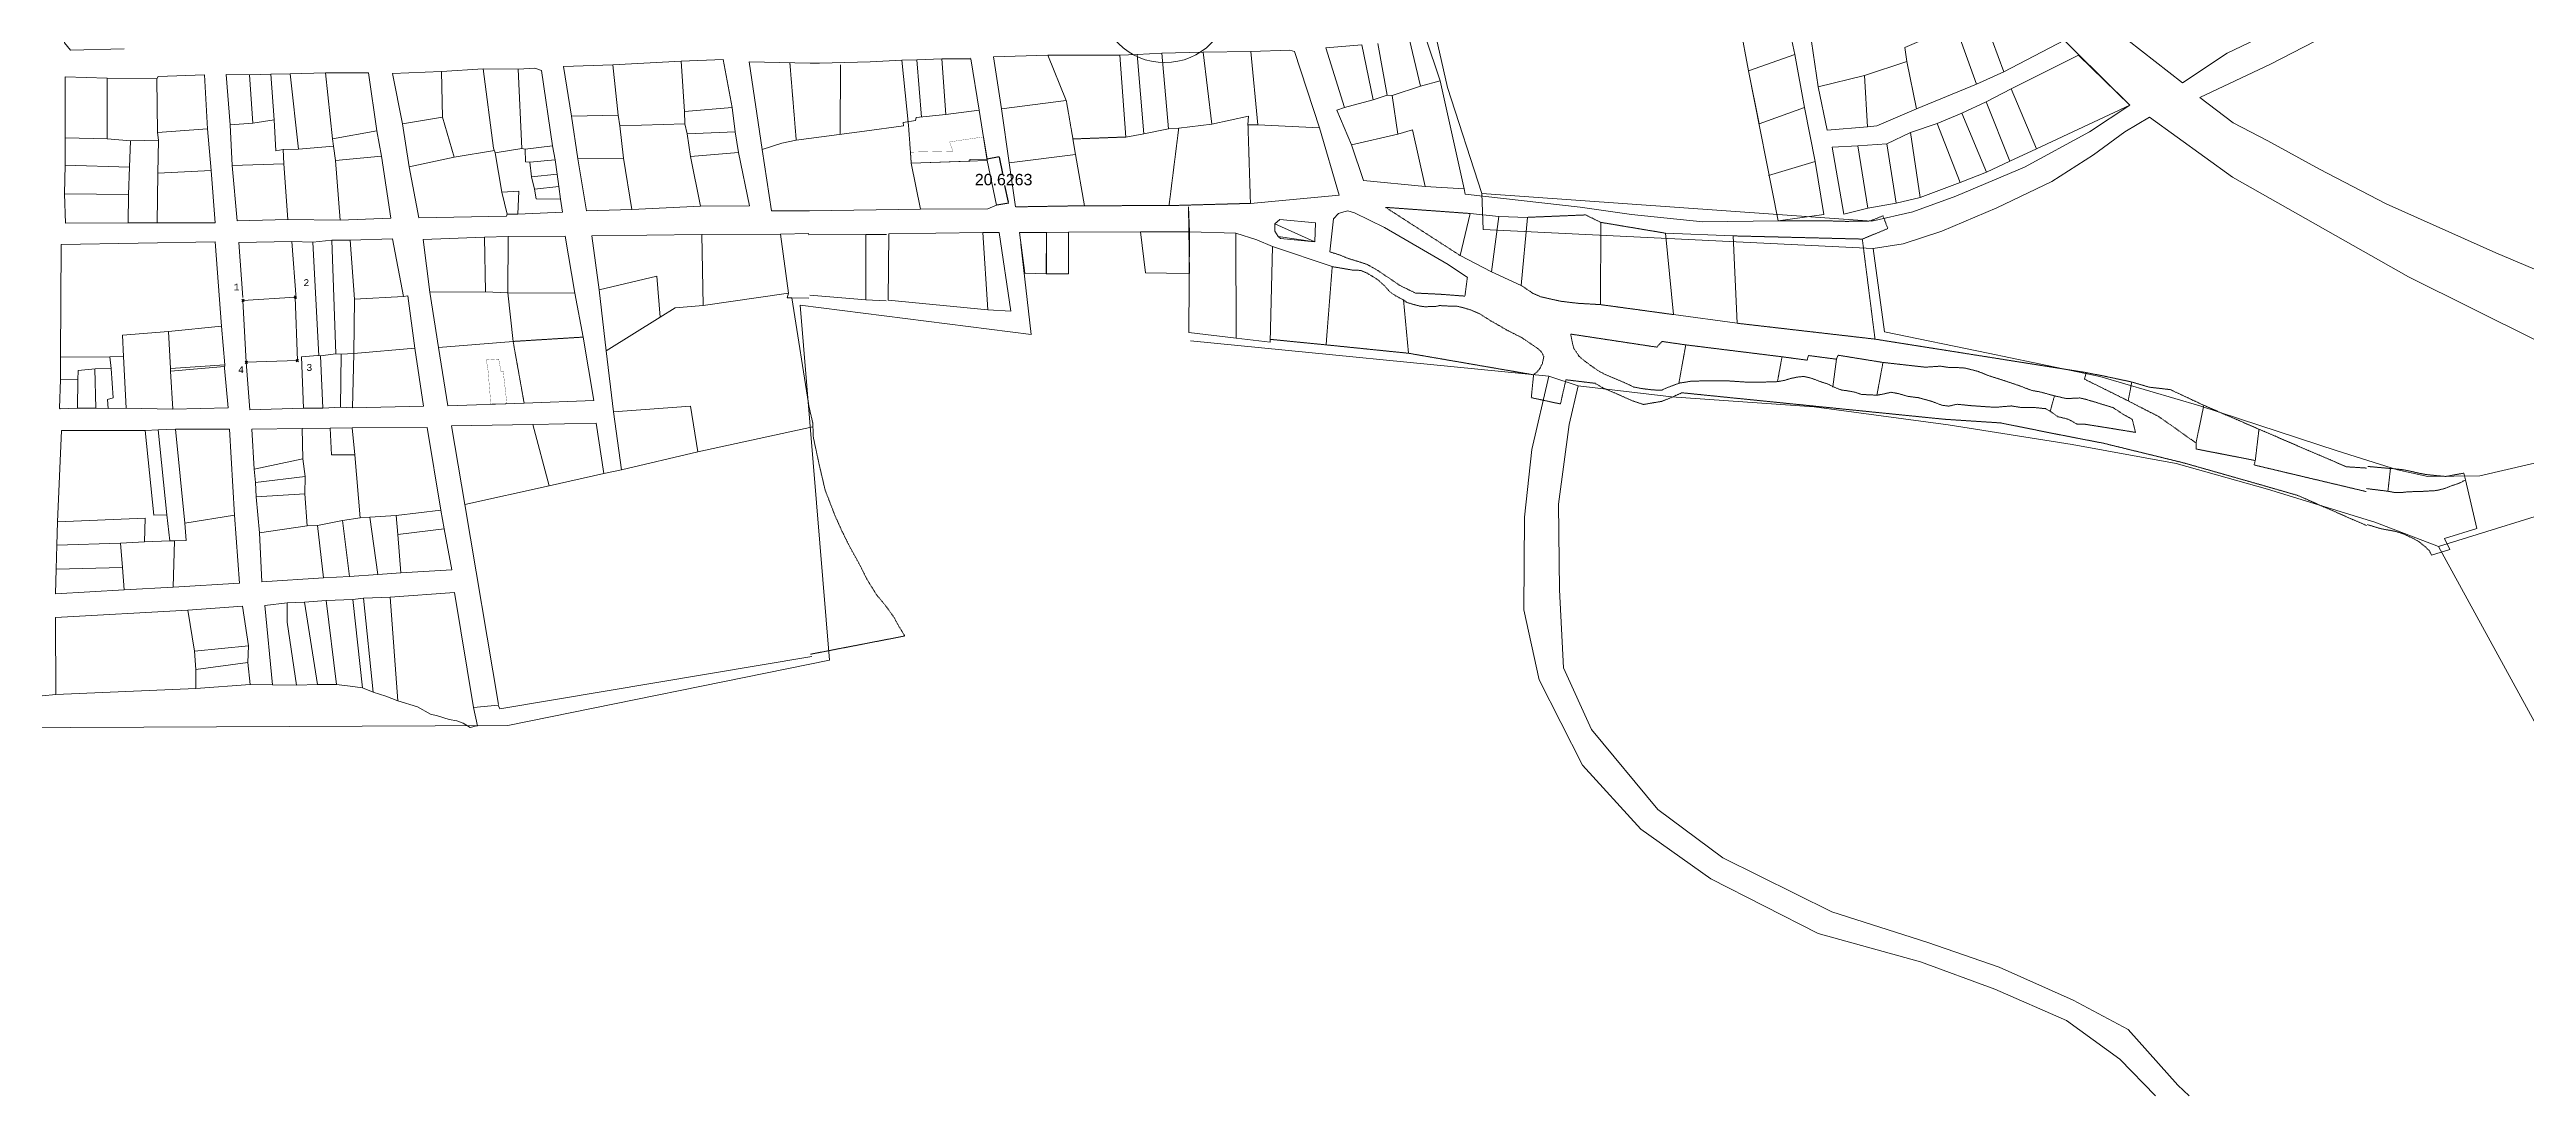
# Model space of a CAD drawing. Header units: millimetres. Extents: x 611710 to 616703, y 1316651 to 1320618.
# Drawn here: x 614555 to 615641, y 1317992 to 1318449 of the extents above; entities that cross this region are included whole.
import ezdxf

# ---------------------------------------------------------------- set-up
doc = ezdxf.new("R2010")
doc.units = ezdxf.units.MM
doc.header["$PDMODE"] = 35
doc.header["$PDSIZE"] = 0.5
doc.linetypes.add('HIDDEN', pattern=[0.375, 0.25, -0.125])
for name, color, linetype in [('2', 7, 'Continuous'), ('CVL_CUADCON_LIN', 8, 'Continuous'), ('CVL_CUADCON_TIT', 1, 'Continuous'), ('CVL_PUNTO', 250, 'Continuous'), ('CVL_PUNTO_NUM', 2, 'Continuous')]:
    doc.layers.add(name, color=color, linetype=linetype)
doc.styles.add('HECTOR LOPEZ', font='arial.ttf')
doc.styles.add('MONOTXT4', font='Monotxt4.shx')
doc.dimstyles.get("Standard").update_dxf_attribs({"dimtxt": 5, "dimasz": 0.18, "dimexe": 0.18, "dimexo": 0.0625, "dimgap": 0.09, "dimtad": 0, "dimtih": 1, "dimtoh": 1, "dimdec": 4, "dimzin": 0, "dimdsep": 46, "dimtxsty": 'HECTOR LOPEZ', "dimcen": 0.09, "dimadec": 0, "dimazin": 0, "dimtfac": 1, "dimtdec": 4, "dimtofl": 0, "dimtmove": 2, "dimatfit": 3, "dimfxl": 0.18, "dimtolj": 1, "dimtzin": 0, "dimarcsym": 0})

# ---------------------------------------------------------------- blocks, each defined once
blk = doc.blocks.new('*D375')
at = {"layer": 'CVL_CUADCON_LIN', "color": 0, "lineweight": -2, "ltscale": 0.5, "transparency": 16777216}
for p, q in [((614966.4, 1318401.5), (614971.7, 1318402.5)), ((614971.6, 1318402.3), (614973.1, 1318395.1)), ((614975.7, 1318382.5), (614974.2, 1318389.8)), ((614970.6, 1318381.3), (614975.9, 1318382.3))]:
    blk.add_line(p, q, dxfattribs=at)
at = {"layer": 'CVL_CUADCON_LIN', "color": 0, "lineweight": 9, "ltscale": 0.5, "transparency": 16777216}
for points in [[(614971.6, 1318402.3), (614971.5, 1318402.3), (614971.5, 1318402.5)], [(614975.7, 1318382.5), (614975.6, 1318382.5), (614975.7, 1318382.3)]]:
    blk.add_solid(points, dxfattribs=at)
at = {"layer": 'Defpoints', "color": 0, "lineweight": 9, "ltscale": 0.5, "transparency": 16777216}
for p in [(614966.3, 1318401.4), (614970.5, 1318381.2), (614975.7, 1318382.3)]:
    blk.add_point(p, dxfattribs=at)
at = {"layer": 'CVL_CUADCON_LIN', "color": 0, "lineweight": 0, "ltscale": 0.5, "transparency": 16777216, "insert": (614973.6, 1318392.4), "char_height": 5, "attachment_point": 5, "style": 'HECTOR LOPEZ'}
blk.add_mtext('\\A1;20.6263', dxfattribs=at)

msp = doc.modelspace()

# ---------------------------------------------------------------- linework, layer by layer
at = {"layer": '2', "color": 1, "linetype": 'Continuous', "lineweight": 0}
for p, q in [((615158.65582, 1318454.94346), (615165.09182, 1318435.69246)), ((615296.63482, 1318459.73146), (615300.23182, 1318440.16546)), ((615317.93382, 1318459.58746), (615320.49882, 1318447.35846)), ((615412.20582, 1318439.76646), (615404.68382, 1318459.85646)), ((614802.25882, 1318442.75946), (614832.14982, 1318444.32346)), ((614888.73682, 1318443.51846), (614882.11482, 1318443.66346)), ((614892.90582, 1318443.45746), (614915.05182, 1318444.04246)), ((614915.05182, 1318444.04246), (614929.01082, 1318444.80346)), ((614929.01082, 1318444.80346), (614935.56482, 1318444.89546)), ((614931.90082, 1318416.13546), (614929.01082, 1318444.80346)), ((614935.56482, 1318444.89546), (614946.47982, 1318445.43846)), ((614937.56082, 1318419.76146), (614935.56482, 1318444.89546)), ((614948.20582, 1318421.00946), (614946.47982, 1318445.43846)), ((614969.23082, 1318446.23946), (614992.99982, 1318446.96146)), ((614972.69882, 1318423.42246), (614969.23082, 1318446.23946)), ((614992.99982, 1318446.96146), (615024.61082, 1318447.04246)), ((615001.07382, 1318427.18846), (614992.99982, 1318446.96146)), ((615024.61082, 1318447.04246), (615032.22882, 1318447.25946)), ((615032.22882, 1318447.25946), (615042.93682, 1318447.95046)), ((615035.05282, 1318412.54946), (615032.22882, 1318447.25946)), ((615042.93682, 1318447.95046), (615061.12282, 1318448.34746)), ((615045.87882, 1318414.76546), (615042.93682, 1318447.95046)), ((615061.12282, 1318448.34746), (615082.05682, 1318448.60146)), ((615064.89382, 1318416.70346), (615061.12282, 1318448.34746)), ((615085.12782, 1318416.43446), (615082.05682, 1318448.60146)), ((615130.72882, 1318451.59246), (615135.64982, 1318427.43546)), ((615137.67782, 1318452.20046), (615141.80582, 1318429.39746)), ((615151.51682, 1318453.77146), (615156.35182, 1318433.36946)), ((615320.49882, 1318447.35846), (615324.84082, 1318424.10346)), ((615327.89082, 1318453.05346), (615330.83682, 1318433.06646)), ((615369.71682, 1318444.22046), (615351.10182, 1318438.12846)), ((615368.86482, 1318450.39446), (615369.71682, 1318444.22046)), ((615369.71682, 1318444.22046), (615373.95182, 1318423.44946)), ((614562.12582, 1318410.81846), (614562.13382, 1318437.48246)), ((614562.13382, 1318437.48246), (614580.46082, 1318436.97146)), ((614602.61582, 1318413.09846), (614602.34082, 1318436.64746)), ((614634.46982, 1318416.46846), (614632.67682, 1318438.53446)), ((614632.67682, 1318438.53446), (614642.95382, 1318438.42346)), ((614642.95382, 1318438.42346), (614652.25182, 1318438.63146)), ((614642.95382, 1318438.42346), (614644.40682, 1318417.20946)), ((614652.25182, 1318438.63146), (614660.68682, 1318438.80546)), ((614652.25182, 1318438.63146), (614653.76082, 1318418.58946)), ((614660.68682, 1318438.80546), (614676.28282, 1318439.20546)), ((614664.38782, 1318405.82146), (614660.68682, 1318438.80546)), ((614676.28282, 1318439.20546), (614695.04782, 1318439.21946)), ((614679.31282, 1318410.31746), (614676.28282, 1318439.20546)), ((614695.04782, 1318439.21946), (614698.70182, 1318413.81646)), ((614705.58382, 1318438.96546), (614727.11082, 1318439.85046)), ((614710.01882, 1318416.95146), (614705.58382, 1318438.96546)), ((614727.11082, 1318439.85046), (614745.37382, 1318440.96446)), ((614727.11082, 1318439.85046), (614727.60182, 1318419.82046)), ((614745.37382, 1318440.96446), (614749.96082, 1318406.18346)), ((614745.37382, 1318440.96446), (614760.73682, 1318440.84646)), ((614762.32182, 1318406.10146), (614760.73682, 1318440.84646)), ((614780.57382, 1318442.02146), (614802.25882, 1318442.75946)), ((614784.08482, 1318420.22546), (614780.57382, 1318442.02146)), ((614802.25882, 1318442.75946), (614804.50682, 1318420.76146)), ((614888.73682, 1318443.51846), (614892.90582, 1318443.45746)), ((614901.91282, 1318412.42846), (614902.13682, 1318442.73846)), ((615143.94082, 1318429.34246), (615156.35182, 1318433.36946)), ((615156.35182, 1318433.36946), (615165.09182, 1318435.69246)), ((615165.09182, 1318435.69246), (615175.62382, 1318388.35946)), ((615300.23182, 1318440.16546), (615304.87782, 1318416.91646)), ((615351.10182, 1318438.12846), (615330.83682, 1318433.06646)), ((615351.10182, 1318438.12846), (615352.42882, 1318415.56846)), ((615373.95182, 1318423.44946), (615400.18482, 1318434.22546)), ((615400.18482, 1318434.22546), (615412.20582, 1318439.76646)), ((614833.63782, 1318422.24646), (614854.51882, 1318424.02146)), ((614854.51882, 1318424.02146), (614855.95682, 1318413.44146)), ((614948.20582, 1318421.00946), (614962.95282, 1318422.85446)), ((614962.95282, 1318422.85446), (614966.45582, 1318400.74746)), ((615001.07382, 1318427.18846), (614972.69882, 1318423.42246)), ((614975.98082, 1318399.83846), (614972.69882, 1318423.42246)), ((615123.02082, 1318424.06346), (615135.64982, 1318427.43546)), ((615135.64982, 1318427.43546), (615141.80582, 1318429.39746)), ((615141.80582, 1318429.39746), (615143.94082, 1318429.34246)), ((615324.84082, 1318424.10346), (615304.87782, 1318416.91646)), ((615324.84082, 1318424.10346), (615329.44882, 1318400.29546)), ((615393.76482, 1318421.54646), (615404.42582, 1318426.55146)), ((615404.42582, 1318426.55146), (615415.47682, 1318432.27446)), ((615404.42582, 1318426.55146), (615414.87982, 1318400.48446)), ((615415.47682, 1318432.27446), (615426.54582, 1318405.96846)), ((614602.61582, 1318413.09846), (614624.46782, 1318414.75846)), ((614603.05582, 1318409.70546), (614602.61582, 1318413.09846)), ((614624.46782, 1318414.75846), (614626.16382, 1318396.40346)), ((614644.40682, 1318417.20946), (614634.46982, 1318416.46846)), ((614635.38182, 1318398.64246), (614634.46982, 1318416.46846)), ((614653.76082, 1318418.58946), (614644.40682, 1318417.20946)), ((614679.31282, 1318410.31746), (614698.70182, 1318413.81646)), ((614698.70182, 1318413.81646), (614700.77282, 1318402.65046)), ((614727.60182, 1318419.82046), (614710.01882, 1318416.95146)), ((614712.95982, 1318397.98246), (614710.01882, 1318416.95146)), ((614727.60182, 1318419.82046), (614732.72482, 1318402.25946)), ((614804.50682, 1318420.76146), (614784.08482, 1318420.22546)), ((614786.86082, 1318401.55646), (614784.08482, 1318420.22546)), ((614804.50682, 1318420.76146), (614805.35882, 1318415.96046)), ((614805.35882, 1318415.96046), (614806.88482, 1318401.87346)), ((614834.78782, 1318412.52046), (614855.95682, 1318413.44146)), ((614834.78782, 1318412.52046), (614836.29982, 1318402.60546)), ((614855.95682, 1318413.44146), (614857.38882, 1318404.28646)), ((615035.05282, 1318412.54946), (615045.87882, 1318414.76546)), ((615045.87882, 1318414.76546), (615050.39582, 1318415.01646)), ((615050.39582, 1318415.01646), (615064.89382, 1318416.70346)), ((615064.89382, 1318416.70346), (615080.92482, 1318420.20046)), ((615085.12782, 1318416.43446), (615112.14482, 1318415.09546)), ((615146.46182, 1318412.39246), (615126.18782, 1318407.73646)), ((615360.83182, 1318408.13746), (615371.29182, 1318413.03646)), ((615371.29182, 1318413.03646), (615382.98982, 1318417.09846)), ((615371.29182, 1318413.03646), (615375.54782, 1318384.60146)), ((615382.98982, 1318417.09846), (615393.76482, 1318421.54646)), ((615382.98982, 1318417.09846), (615393.08482, 1318391.17646)), ((615393.76482, 1318421.54646), (615404.57082, 1318395.64046)), ((614580.50382, 1318410.30846), (614562.12582, 1318410.81846)), ((614562.14882, 1318398.70846), (614562.12582, 1318410.81846)), ((614657.68182, 1318405.66346), (614664.38782, 1318405.82146)), ((614679.69582, 1318407.07546), (614679.31282, 1318410.31746)), ((614680.65682, 1318400.80246), (614700.77282, 1318402.65046)), ((614680.65682, 1318400.80246), (614682.71282, 1318374.67646)), ((614732.72482, 1318402.25946), (614712.95982, 1318397.98246)), ((614750.30582, 1318405.17946), (614732.72482, 1318402.25946)), ((614749.96082, 1318406.18346), (614750.65082, 1318404.17446)), ((614750.65082, 1318404.17446), (614762.32182, 1318406.10146)), ((614750.65082, 1318404.17446), (614753.52482, 1318386.88246)), ((614762.32182, 1318406.10146), (614763.86082, 1318405.75446)), ((614763.86082, 1318405.75446), (614775.75482, 1318407.18146)), ((614765.91682, 1318400.08346), (614776.91282, 1318401.06946)), ((614775.75482, 1318407.18146), (614776.91282, 1318401.06946)), ((614776.91282, 1318401.06946), (614777.87282, 1318394.84746)), ((614806.88482, 1318401.87346), (614786.86082, 1318401.55646)), ((614806.88482, 1318401.87346), (614810.57882, 1318379.32146)), ((614836.29982, 1318402.60546), (614857.38882, 1318404.28646)), ((614836.29982, 1318402.60546), (614840.72882, 1318380.74246)), ((614867.76082, 1318405.60446), (614876.33782, 1318408.41846)), ((614876.33782, 1318408.41846), (614882.66082, 1318409.72446)), ((614933.08882, 1318399.66446), (614966.45582, 1318400.74746)), ((615005.17282, 1318403.42046), (614975.98082, 1318399.83846)), ((615004.00082, 1318410.24746), (615005.17282, 1318403.42046)), ((615005.17282, 1318403.42046), (615009.14082, 1318380.96846)), ((615126.18782, 1318407.73646), (615131.37582, 1318391.96146)), ((615329.44882, 1318400.29546), (615309.05382, 1318394.26646)), ((615336.97782, 1318406.70346), (615348.14782, 1318407.20046)), ((615348.14782, 1318407.20046), (615360.83182, 1318408.13746)), ((615348.14782, 1318407.20046), (615352.58082, 1318379.93746)), ((615360.83182, 1318408.13746), (615364.93082, 1318382.13546)), ((615414.87982, 1318400.48446), (615404.57082, 1318395.64046)), ((615426.54582, 1318405.96846), (615414.87982, 1318400.48446)), ((614561.78282, 1318386.17646), (614562.14882, 1318398.70846)), ((614590.35782, 1318397.81546), (614562.14882, 1318398.70846)), ((614590.35782, 1318397.81546), (614589.86782, 1318385.83846)), ((614602.66682, 1318395.18846), (614602.46082, 1318373.50246)), ((614602.66682, 1318395.18846), (614626.16382, 1318396.40346)), ((614658.03582, 1318399.31646), (614635.38182, 1318398.64246)), ((614658.03582, 1318399.31646), (614659.76882, 1318374.90746)), ((614765.91682, 1318400.08346), (614766.57782, 1318393.69746)), ((614766.57782, 1318393.69746), (614777.87282, 1318394.84746)), ((614766.57782, 1318393.69746), (614767.86182, 1318388.25146)), ((614767.86182, 1318388.25146), (614778.54782, 1318389.37746)), ((614777.87282, 1318394.84746), (614778.54782, 1318389.37746)), ((614778.54782, 1318389.37746), (614779.27382, 1318383.91046)), ((614933.08882, 1318399.66446), (614937.20882, 1318379.44946)), ((614978.81082, 1318380.45946), (614975.98082, 1318399.83846)), ((615131.37582, 1318391.96146), (615158.47082, 1318389.45646)), ((615393.08482, 1318391.17646), (615375.54782, 1318384.60146)), ((615404.57082, 1318395.64046), (615393.08482, 1318391.17646)), ((614589.86782, 1318385.83846), (614561.78282, 1318386.17646)), ((614589.86782, 1318385.83846), (614589.64582, 1318373.51546)), ((614753.52482, 1318386.88246), (614755.84182, 1318377.20246)), ((614840.72882, 1318380.74246), (614810.57882, 1318379.32146)), ((614937.20882, 1318379.44946), (614888.51182, 1318378.67446)), ((615364.93082, 1318382.13546), (615352.58082, 1318379.93746)), ((615375.54782, 1318384.60146), (615364.93082, 1318382.13546)), ((614602.46082, 1318373.50246), (614589.64582, 1318373.51546)), ((614682.71282, 1318374.67646), (614659.76882, 1318374.90746)), ((614793.08682, 1318367.75446), (614841.32182, 1318368.40046)), ((614793.08682, 1318367.75446), (614796.21482, 1318344.06046)), ((614841.32182, 1318368.40046), (614875.69682, 1318368.45946)), ((614841.84882, 1318337.22746), (614841.32182, 1318368.40046)), ((614875.69682, 1318368.45946), (614888.19482, 1318368.73946)), ((614879.26882, 1318342.54346), (614875.69682, 1318368.45946)), ((614887.83382, 1318368.25346), (614913.19382, 1318368.29946)), ((614913.19382, 1318368.29946), (614913.13482, 1318339.66846)), ((614913.19382, 1318368.29946), (614922.29082, 1318368.34546)), ((614923.27582, 1318368.63746), (614923.02482, 1318339.49546)), ((614923.27582, 1318368.63746), (614964.48082, 1318369.18146)), ((614964.48082, 1318369.18146), (614971.64682, 1318369.18546)), ((614964.48082, 1318369.18146), (614966.67582, 1318335.32146)), ((615002.23537, 1318369.31322), (615055.09182, 1318369.53546)), ((615055.09182, 1318369.53546), (615075.38382, 1318368.96246)), ((615075.38382, 1318368.96246), (615075.62182, 1318322.82646)), ((615178.15682, 1318377.55146), (615173.85082, 1318359.08146)), ((615178.15682, 1318377.55146), (615190.68982, 1318376.20046)), ((615190.68982, 1318376.20046), (615187.58282, 1318351.97046)), ((615190.68982, 1318376.20046), (615203.30182, 1318375.86646)), ((615203.30182, 1318375.86646), (615200.57682, 1318346.01046)), ((615235.42182, 1318373.67446), (615235.32982, 1318337.58146)), ((615263.83882, 1318368.91446), (615267.39782, 1318333.20446)), ((615263.83882, 1318368.91446), (615293.44582, 1318367.73246)), ((615293.44582, 1318367.73246), (615295.33582, 1318329.39846)), ((614560.00182, 1318314.56146), (614560.37682, 1318363.98646)), ((614638.24982, 1318364.86346), (614661.52682, 1318365.20546)), ((614639.97282, 1318340.70846), (614638.24982, 1318364.86346)), ((614661.52682, 1318365.20546), (614663.38782, 1318340.13946)), ((614661.52682, 1318365.20546), (614670.74182, 1318364.95146)), ((614670.74182, 1318364.95146), (614678.99382, 1318365.88146)), ((614673.35882, 1318315.13346), (614670.74182, 1318364.95146)), ((614678.99382, 1318365.88146), (614680.72382, 1318315.97846)), ((614678.99382, 1318365.88146), (614687.08382, 1318365.78746)), ((614688.97682, 1318339.90846), (614687.08382, 1318365.78746)), ((614719.10882, 1318366.11146), (614745.96682, 1318367.20246)), ((614722.06082, 1318343.02146), (614719.10882, 1318366.11146)), ((614745.96682, 1318367.20246), (614756.38382, 1318367.40246)), ((614745.96682, 1318367.20246), (614746.46582, 1318343.15246)), ((614756.24482, 1318342.76746), (614756.38382, 1318367.40246)), ((614985.69982, 1318324.48646), (614981.15582, 1318364.08146)), ((615091.57882, 1318363.02246), (615117.69882, 1318354.25246)), ((615187.58282, 1318351.97046), (615173.85082, 1318359.08146)), ((615200.57682, 1318346.01046), (615187.58282, 1318351.97046)), ((614688.64882, 1318316.18346), (614688.97682, 1318339.90846)), ((614688.97682, 1318339.90846), (614710.43682, 1318341.19746)), ((614746.46582, 1318343.15246), (614722.06082, 1318343.02146)), ((614725.76782, 1318318.84146), (614722.06082, 1318343.02146)), ((614756.24482, 1318342.76746), (614746.46582, 1318343.15246)), ((614756.24482, 1318342.76746), (614785.54182, 1318342.62946)), ((614758.51682, 1318321.43246), (614756.24482, 1318342.76746)), ((614785.54182, 1318342.62946), (614789.25882, 1318323.33546)), ((614796.21482, 1318344.06046), (614799.25982, 1318317.36146)), ((614880.66982, 1318340.56246), (614888.47282, 1318291.40346)), ((614880.66982, 1318340.56246), (614888.20282, 1318340.39646)), ((614897.26182, 1318181.68346), (614884.45382, 1318337.32646)), ((614884.45382, 1318337.32646), (614985.69982, 1318324.48646)), ((614913.13482, 1318339.66846), (614888.59182, 1318341.67146)), ((614922.03982, 1318339.20346), (614913.13482, 1318339.66846)), ((614966.67582, 1318335.32146), (614923.02482, 1318339.49546)), ((615148.88182, 1318339.65346), (615151.09182, 1318316.25046)), ((614587.18282, 1318324.16246), (614607.35582, 1318325.85946)), ((614587.60782, 1318314.76446), (614587.18282, 1318324.16246)), ((614630.60482, 1318328.18446), (614632.09382, 1318311.19446)), ((614799.25982, 1318317.36146), (614823.03182, 1318332.12246)), ((615295.33582, 1318329.39846), (615267.39782, 1318333.20446)), ((614581.70982, 1318314.73946), (614560.00182, 1318314.56146)), ((614560.03582, 1318304.74146), (614560.00182, 1318314.56146)), ((614587.60782, 1318314.76446), (614581.70982, 1318314.73946)), ((614581.70982, 1318314.73946), (614582.27082, 1318309.57146)), ((614588.76182, 1318292.11446), (614587.60782, 1318314.76446)), ((614665.66982, 1318314.73346), (614672.66882, 1318315.20846)), ((614665.66982, 1318314.73346), (614666.56382, 1318292.22546)), ((614672.66882, 1318315.20846), (614674.04782, 1318315.05846)), ((614674.04782, 1318315.05846), (614680.72382, 1318315.97846)), ((614674.04782, 1318315.05846), (614675.05982, 1318292.14746)), ((614680.72382, 1318315.97846), (614683.06982, 1318315.81446)), ((614683.06982, 1318315.81446), (614682.82482, 1318292.55046)), ((614683.06982, 1318315.81446), (614688.64882, 1318316.18346)), ((614688.64882, 1318316.18346), (614688.12382, 1318292.29746)), ((614688.64882, 1318316.18346), (614715.35682, 1318318.48946)), ((614758.51682, 1318321.43246), (614725.76782, 1318318.84146)), ((614799.25982, 1318317.36146), (614802.50982, 1318290.61946)), ((615055.58182, 1318321.71346), (615212.73982, 1318306.19846)), ((615338.79282, 1318313.64646), (615337.23782, 1318301.58246)), ((614567.66882, 1318304.62946), (614567.50182, 1318292.20646)), ((614575.10982, 1318309.38946), (614575.55782, 1318292.15046)), ((614582.27082, 1318309.57146), (614575.20882, 1318309.39946)), ((614608.25582, 1318308.33846), (614632.02182, 1318310.45346)), ((614608.25982, 1318309.50846), (614608.25582, 1318308.33846)), ((614608.25582, 1318308.33846), (614609.27082, 1318291.73746)), ((614608.25982, 1318309.50846), (614632.09382, 1318311.19446)), ((614632.09382, 1318311.19446), (614631.94982, 1318309.71346)), ((615212.73982, 1318306.19846), (615225.48982, 1318302.02146)), ((614575.38582, 1318292.15646), (614567.50182, 1318292.20646)), ((614580.88582, 1318291.96146), (614575.38582, 1318292.15646)), ((614588.76182, 1318292.11446), (614580.88582, 1318291.96146)), ((614609.27082, 1318291.73746), (614588.76182, 1318292.11446)), ((614675.05982, 1318292.14746), (614666.56382, 1318292.22546)), ((614682.82482, 1318292.55046), (614675.05982, 1318292.14746)), ((614688.12382, 1318292.29746), (614682.82482, 1318292.55046)), ((614558.68982, 1318242.35946), (614560.40782, 1318282.41546)), ((614560.40782, 1318282.41546), (614597.21882, 1318282.39046)), ((614597.21882, 1318282.39046), (614602.85882, 1318282.69446)), ((614602.85882, 1318282.69446), (614610.48282, 1318282.96646)), ((614606.70882, 1318245.43246), (614602.85882, 1318282.69446)), ((614614.57182, 1318241.74346), (614610.48282, 1318282.96646)), ((614643.88682, 1318283.01246), (614666.05282, 1318283.21146)), ((614645.01482, 1318265.33946), (614643.88682, 1318283.01246)), ((614666.05282, 1318283.21146), (614678.30382, 1318283.37246)), ((614666.32682, 1318269.90046), (614666.05282, 1318283.21146)), ((614678.30382, 1318283.37246), (614687.91182, 1318283.50946)), ((614687.91182, 1318283.50946), (614689.03782, 1318271.62946)), ((614767.11182, 1318285.03346), (614794.91782, 1318285.63846)), ((614767.11182, 1318285.03346), (614774.27382, 1318258.01446)), ((614794.91782, 1318285.63846), (614798.32282, 1318263.51446)), ((614889.99007, 1318284.0408), (614839.57182, 1318272.98046)), ((614666.32682, 1318269.90046), (614645.01482, 1318265.33946)), ((614667.36382, 1318262.13546), (614666.32682, 1318269.90046)), ((614689.03782, 1318271.62946), (614691.42582, 1318244.05846)), ((614839.57182, 1318272.98046), (614806.03682, 1318265.10846)), ((615602.76582, 1318231.54346), (615746.28082, 1318276.09446)), ((614645.57582, 1318259.50146), (614645.01482, 1318265.33946)), ((614667.36382, 1318262.13546), (614645.57582, 1318259.50146)), ((614645.88782, 1318253.25346), (614645.57582, 1318259.50146)), ((614667.17882, 1318254.56246), (614667.36382, 1318262.13546)), ((614798.32282, 1318263.51446), (614774.27382, 1318258.01446)), ((614806.03682, 1318265.10846), (614798.32282, 1318263.51446)), ((615614.57582, 1318260.67146), (615613.93082, 1318263.66346)), ((614667.17882, 1318254.56246), (614645.88782, 1318253.25346)), ((614647.30382, 1318237.41246), (614645.88782, 1318253.25346)), ((614668.27282, 1318240.54846), (614667.17882, 1318254.56246)), ((614737.33382, 1318249.95846), (614752.06782, 1318162.18446)), ((614558.37782, 1318232.04146), (614558.68982, 1318242.35946)), ((614606.70882, 1318245.43246), (614608.03382, 1318233.96046)), ((614614.57182, 1318241.74346), (614636.40282, 1318245.24146)), ((614647.30382, 1318237.41246), (614668.27282, 1318240.54846)), ((614668.27282, 1318240.54846), (614672.69582, 1318240.63846)), ((614672.69582, 1318240.63846), (614683.65782, 1318242.82046)), ((614672.69582, 1318240.63846), (614675.39682, 1318217.69546)), ((614683.65782, 1318242.82046), (614691.42582, 1318244.05846)), ((614683.65782, 1318242.82046), (614686.72882, 1318218.35646)), ((614691.42582, 1318244.05846), (614695.74382, 1318244.40246)), ((614695.74382, 1318244.40246), (614707.22782, 1318245.11546)), ((614695.74382, 1318244.40246), (614699.12682, 1318219.22946)), ((614707.22782, 1318245.11546), (614726.83282, 1318247.42546)), ((614707.22782, 1318245.11546), (614708.01582, 1318236.78946)), ((614708.01582, 1318236.78946), (614728.33182, 1318239.15646)), ((614726.83282, 1318247.42546), (614728.33182, 1318239.15646)), ((614558.06682, 1318221.52046), (614558.37782, 1318232.04146)), ((614586.33282, 1318232.95246), (614558.37782, 1318232.04146)), ((614596.90382, 1318233.45446), (614586.33282, 1318232.95246)), ((614586.33282, 1318232.95246), (614587.24382, 1318222.29046)), ((614608.03382, 1318233.96046), (614596.90382, 1318233.45446)), ((614608.03382, 1318233.96046), (614609.96482, 1318234.02846)), ((614609.96482, 1318234.02846), (614609.38982, 1318213.59646)), ((614708.01582, 1318236.78946), (614709.28982, 1318219.87946)), ((615602.76582, 1318231.54346), (615734.21882, 1317991.33346)), ((614587.24382, 1318222.29046), (614558.06682, 1318221.52046)), ((614587.24382, 1318222.29046), (614587.89282, 1318212.48946)), ((614686.72882, 1318218.35646), (614675.39682, 1318217.69546)), ((614699.12682, 1318219.22946), (614686.72882, 1318218.35646)), ((614709.28982, 1318219.87946), (614699.12682, 1318219.22946)), ((614609.38982, 1318213.59646), (614587.89282, 1318212.48946)), ((614667.00382, 1318207.00046), (614659.48182, 1318206.78046)), ((614676.50482, 1318207.74646), (614667.00382, 1318207.00046)), ((614667.00382, 1318207.00046), (614672.67282, 1318170.87246)), ((614688.19382, 1318208.25746), (614676.50482, 1318207.74646)), ((614676.50482, 1318207.74646), (614681.11282, 1318170.89746)), ((614692.86582, 1318208.85846), (614688.19382, 1318208.25746)), ((614688.19382, 1318208.25746), (614692.51582, 1318169.42446)), ((614704.55582, 1318209.31946), (614692.86582, 1318208.85846)), ((614692.86582, 1318208.85846), (614697.10782, 1318167.63646)), ((614704.55582, 1318209.31946), (614708.02382, 1318163.77046)), ((614618.74582, 1318185.63246), (614615.83682, 1318203.54346)), ((614642.17982, 1318180.60846), (614642.46982, 1318187.82646)), ((614752.69582, 1318160.31046), (614889.50782, 1318183.23546)), ((614619.35482, 1318169.17446), (614619.43082, 1318177.45746)), ((614642.17982, 1318180.60846), (614619.43082, 1318177.45746)), ((614756.13482, 1318152.90446), (614897.26182, 1318181.68346)), ((614546.02182, 1318165.41646), (614557.95982, 1318166.53946)), ((614557.95982, 1318166.53946), (614619.35482, 1318169.17446)), ((614643.18382, 1318170.96346), (614652.99782, 1318170.74646)), ((614652.99782, 1318170.74646), (614663.52382, 1318170.63746)), ((614663.52382, 1318170.63746), (614672.67282, 1318170.87246)), ((614672.67282, 1318170.87246), (614681.11282, 1318170.89746)), ((614692.51582, 1318169.42446), (614697.10782, 1318167.63646)), ((614752.02082, 1318161.82846), (614752.69582, 1318160.31046)), ((614532.12282, 1318151.91246), (614756.13482, 1318152.90446))]:
    msp.add_line(p, q, dxfattribs=at)
at = {"layer": '2', "color": 1, "linetype": 'HIDDEN', "lineweight": 0}
for p, q in [((614882.66082, 1318409.72446), (614879.86286, 1318443.70771)), ((614931.90082, 1318416.13546), (614933.08882, 1318399.66446)), ((615050.39582, 1318415.01646), (615046.13982, 1318381.01546)), ((615080.75682, 1318416.44046), (615081.84582, 1318381.99746)), ((615009.14082, 1318380.96846), (614978.81082, 1318380.45946)), ((615046.13982, 1318381.01546), (615009.14082, 1318380.96846)), ((615081.84582, 1318381.99746), (615046.13982, 1318381.01546)), ((615235.42182, 1318373.67446), (615263.83882, 1318368.91446)), ((615293.44582, 1318367.73246), (615350.14582, 1318366.33046)), ((615117.69882, 1318354.25246), (615115.02482, 1318319.92946)), ((615267.39782, 1318333.20446), (615235.32982, 1318337.58146)), ((615355.71982, 1318322.44246), (615295.33582, 1318329.39846)), ((614789.25882, 1318323.33546), (614758.51682, 1318321.43246)), ((614758.51682, 1318321.43246), (614763.35682, 1318294.34446)), ((615115.02482, 1318319.92946), (615090.57482, 1318322.34046)), ((615151.09182, 1318316.25046), (615115.02482, 1318319.92946)), ((615205.99382, 1318306.78846), (615151.09182, 1318316.25046)), ((615272.73182, 1318319.92046), (615269.70982, 1318303.10346)), ((615272.73182, 1318319.92046), (615314.93282, 1318314.69946)), ((615314.93282, 1318314.69946), (615312.94482, 1318303.79346)), ((615359.20582, 1318312.21346), (615356.53482, 1318297.84046)), ((615468.31682, 1318303.63146), (615466.72582, 1318295.37346)), ((614888.2386, 1318292.8791), (614889.9276, 1318285.6571)), ((615434.40282, 1318297.56046), (615432.57482, 1318290.82046)), ((615499.90782, 1318293.40646), (615496.47282, 1318276.88546)), ((615499.90782, 1318293.40646), (615524.08482, 1318282.91946)), ((615522.46682, 1318269.17846), (615524.08482, 1318282.91946)), ((615581.73482, 1318265.68746), (615571.81382, 1318266.59246)), ((615580.63082, 1318255.71146), (615571.26582, 1318256.87646))]:
    msp.add_line(p, q, dxfattribs=at)
at = {"layer": '2', "color": 1, "linetype": 'Continuous', "lineweight": 0}
for points in [[(615183.36182, 1318386.31946), (615168.27982, 1318432.76846), (615158.07882, 1318478.14446), (615146.62382, 1318543.07546), (615122.72482, 1318649.79946), (615270.13482, 1318663.14546), (615277.06682, 1318636.03046), (615293.78282, 1318640.03046), (615298.32182, 1318621.78346), (615303.86382, 1318604.56446), (615309.09382, 1318592.17046), (615340.25682, 1318595.50546)], [(615340.25682, 1318595.50546), (615344.10582, 1318581.53146), (615359.42682, 1318552.83046), (615375.50082, 1318526.92746), (615396.40982, 1318497.98146), (615416.28282, 1318476.15046), (615443.79182, 1318448.48546), (615467.47982, 1318425.13546)], [(615490.56682, 1318434.83046), (615466.63782, 1318453.60446), (615446.00082, 1318476.19546), (615431.72982, 1318492.95146), (615415.67282, 1318512.49946), (615405.46882, 1318528.49846), (615398.32482, 1318539.67146)], [(615638.21882, 1318497.84146), (615605.22182, 1318489.65646), (615558.53782, 1318471.02946), (615510.08782, 1318447.82346), (615490.56682, 1318434.83046)], [(615498.20382, 1318428.48746), (615529.15182, 1318443.02346), (615558.31982, 1318458.06546), (615582.42482, 1318466.99846), (615609.06782, 1318476.69846), (615643.58082, 1318487.93646)], [(614562.30285, 1318458.79412), (614561.74485, 1318452.36112), (614564.36485, 1318449.15412), (614587.93685, 1318449.76212)], [(615368.86482, 1318450.39446), (615391.06282, 1318459.86346), (615400.18482, 1318434.22546)], [(615412.20582, 1318439.76646), (615438.82682, 1318453.59646), (615432.58782, 1318459.75446)], [(614832.14982, 1318444.32346), (614850.68282, 1318445.04146), (614854.51882, 1318424.02146)], [(614833.74682, 1318416.95846), (614833.63782, 1318422.24646), (614832.14982, 1318444.32346)], [(614882.11482, 1318443.66346), (614862.06282, 1318444.05746), (614867.76082, 1318405.60446)], [(614946.47982, 1318445.43846), (614959.28882, 1318445.36246), (614962.95282, 1318422.85446)], [(615024.61082, 1318447.04246), (615027.20782, 1318411.10946), (615035.05282, 1318412.54946)], [(615082.05682, 1318448.60146), (615099.06782, 1318449.22646), (615101.11482, 1318448.61046), (615112.14482, 1318415.09546)], [(615130.72882, 1318451.59246), (615114.95282, 1318450.23246), (615123.02082, 1318424.06346), (615119.74382, 1318422.87546), (615126.18782, 1318407.73646)], [(615329.44882, 1318400.29546), (615333.23082, 1318377.07846), (615313.21682, 1318374.40846), (615300.23182, 1318440.16546), (615320.49882, 1318447.35846)], [(615415.47682, 1318432.27446), (615444.97382, 1318447.03046), (615467.47982, 1318425.13546), (615426.54582, 1318405.96846)], [(614580.46082, 1318436.97146), (614602.34082, 1318436.64746), (614602.91182, 1318437.63646), (614623.17382, 1318438.37046), (614624.46782, 1318414.75846)], [(614580.46082, 1318436.97146), (614580.50382, 1318410.30846), (614590.70782, 1318409.48246), (614590.35782, 1318397.81546)], [(614760.73682, 1318440.84646), (614767.99182, 1318441.28046), (614770.97882, 1318440.32746), (614775.75482, 1318407.18146)], [(615330.83682, 1318433.06646), (615334.72482, 1318414.11646), (615352.42882, 1318415.56846)], [(615143.94082, 1318429.34246), (615146.46182, 1318412.39246), (615152.87382, 1318414.25846), (615158.47082, 1318389.45646)], [(615467.47982, 1318425.13546), (615449.73182, 1318413.41546), (615421.32782, 1318397.86646), (615391.13682, 1318385.11046), (615372.36082, 1318378.21846), (615354.33782, 1318374.12446), (615183.36182, 1318386.31946)], [(615352.42882, 1318415.56846), (615356.53582, 1318416.01346), (615373.95182, 1318423.44946)], [(615781.02382, 1318295.72046), (615627.93482, 1318360.30646), (615579.86882, 1318381.83946), (615550.61582, 1318397.04646), (615527.97582, 1318409.46746), (615512.71382, 1318417.32446), (615498.20382, 1318428.48746)], [(614653.76082, 1318418.58946), (614654.45182, 1318405.02946), (614657.68182, 1318405.66346), (614658.03582, 1318399.31646)], [(614805.35882, 1318415.96046), (614833.74682, 1318416.95846), (614834.78782, 1318412.52046)], [(614882.66082, 1318409.72446), (614912.55782, 1318413.67646), (614929.63082, 1318416.07946), (614929.59782, 1318417.50046), (614935.01882, 1318418.27846), (614935.29082, 1318419.70546), (614948.20582, 1318421.00946)], [(615080.92482, 1318420.20046), (615080.75682, 1318416.44046), (615085.12782, 1318416.43446)], [(615112.14482, 1318415.09546), (615120.79682, 1318385.58846), (615081.84582, 1318381.99746)], [(615354.87882, 1318362.17746), (615368.08182, 1318364.23146), (615385.08382, 1318369.84946), (615409.18482, 1318380.05446), (615433.28282, 1318391.52946), (615451.53882, 1318403.25046), (615465.22582, 1318413.43946), (615476.13082, 1318419.81046)], [(615476.13082, 1318419.81046), (615512.52582, 1318393.43046), (615589.60982, 1318349.82646), (615674.05582, 1318307.75846), (615713.72982, 1318290.02546)], [(614590.70782, 1318409.48246), (614603.05582, 1318409.70546), (614602.66682, 1318395.18846)], [(614664.38782, 1318405.82146), (614679.69582, 1318407.07546), (614680.65682, 1318400.80246)], [(614700.77282, 1318402.65046), (614704.90582, 1318375.43346), (614682.71282, 1318374.67646)], [(614763.86082, 1318405.75446), (614763.97982, 1318400.21246), (614765.91682, 1318400.08346)], [(614810.57882, 1318379.32146), (614790.66582, 1318378.75346), (614786.86082, 1318401.55646)], [(614857.38882, 1318404.28646), (614862.12982, 1318380.96046), (614840.72882, 1318380.74246)], [(614867.76082, 1318405.60446), (614871.77682, 1318378.79046), (614888.51182, 1318378.67446)], [(614966.45582, 1318400.74746), (614970.50882, 1318381.24246), (614966.63382, 1318379.53346), (614937.20882, 1318379.44946)], [(615352.58082, 1318379.93746), (615342.06982, 1318377.27146), (615336.97782, 1318406.70346)], [(614626.16382, 1318396.40346), (614627.83882, 1318373.46746), (614602.46082, 1318373.50246)], [(614659.76882, 1318374.90746), (614637.46582, 1318374.34946), (614635.38182, 1318398.64246)], [(614760.51782, 1318377.28146), (614755.84182, 1318377.20246), (614755.62282, 1318376.32846), (614717.09982, 1318375.70246), (614712.95982, 1318397.98246)], [(615158.47082, 1318389.45646), (615175.62382, 1318388.35946), (615176.03382, 1318385.98246), (615226.37482, 1318380.38046), (615248.91482, 1318377.06546), (615280.19182, 1318373.94146), (615313.21682, 1318374.40846)], [(614589.64582, 1318373.51546), (614562.19182, 1318373.31746), (614561.78282, 1318386.17646)], [(614753.52482, 1318386.88246), (614761.03182, 1318387.37646), (614760.51782, 1318377.28146)], [(614779.27382, 1318383.91046), (614780.11282, 1318378.14146), (614760.51782, 1318377.28146)], [(614767.86182, 1318388.25146), (614768.64282, 1318383.95646), (614779.27382, 1318383.91046)], [(615116.63682, 1318360.72646), (615118.18682, 1318375.22746), (615120.52382, 1318377.51146), (615122.74382, 1318378.22046), (615124.61382, 1318378.66746), (615127.47882, 1318377.86646), (615140.58582, 1318371.40146), (615168.60482, 1318355.10946), (615176.96582, 1318349.50546)], [(615183.36182, 1318386.31946), (615183.91382, 1318370.55946), (615354.87882, 1318362.17746)], [(614756.38382, 1318367.40246), (614781.39382, 1318367.65746), (614785.54182, 1318342.62946)], [(614971.64682, 1318369.18546), (614976.70082, 1318334.77846), (614966.67582, 1318335.32146)], [(615075.62182, 1318322.82646), (615054.82882, 1318325.31646), (615055.09182, 1318369.53546)], [(615075.38382, 1318368.96246), (615084.59882, 1318366.01646), (615091.57882, 1318363.02246), (615090.45182, 1318321.06846), (615075.62182, 1318322.82646)], [(614560.37682, 1318363.98646), (614627.86682, 1318365.07246), (614630.60482, 1318328.18446)], [(614687.08382, 1318365.78746), (614705.61682, 1318366.50546), (614710.43682, 1318341.19746), (614712.31182, 1318341.37246), (614715.35682, 1318318.48946)], [(615354.87882, 1318362.17746), (615359.82182, 1318325.64046), (615405.40082, 1318316.24146), (615454.29082, 1318306.11646), (615498.13482, 1318293.14046), (615558.31682, 1318273.48546), (615584.83282, 1318265.14246), (615598.07582, 1318262.24146), (615620.93282, 1318262.49846), (615653.09982, 1318269.97546), (615688.79682, 1318279.52646), (615713.72982, 1318290.02546)], [(614823.03182, 1318332.12246), (614821.50682, 1318350.02646), (614796.21482, 1318344.06046)], [(614823.03182, 1318332.12246), (614829.58082, 1318336.24346), (614841.84882, 1318337.22746)], [(614841.84882, 1318337.22746), (614879.26882, 1318342.54346), (614878.74082, 1318340.48746), (614880.66982, 1318340.56246)], [(614630.60482, 1318328.18446), (614607.35582, 1318325.85946), (614608.25982, 1318309.50846)], [(614715.35682, 1318318.48946), (614719.21882, 1318292.99246), (614688.12382, 1318292.29746)], [(614763.35682, 1318294.34446), (614729.88982, 1318293.20146), (614725.76782, 1318318.84146)], [(614789.25882, 1318323.33546), (614793.87082, 1318295.57746), (614763.35682, 1318294.34446)], [(614567.50182, 1318292.20646), (614559.93582, 1318291.91446), (614559.66982, 1318292.20946), (614560.03582, 1318304.74146)], [(614575.20882, 1318309.39946), (614567.71282, 1318308.65146), (614567.66882, 1318304.62946), (614560.03582, 1318304.74146)], [(614582.27082, 1318309.57146), (614583.08882, 1318296.67746), (614580.62482, 1318295.97146), (614580.88582, 1318291.96146)], [(614631.94982, 1318309.71346), (614633.50382, 1318292.37046), (614609.27082, 1318291.73746)], [(614666.56382, 1318292.22546), (614643.09982, 1318291.47046), (614641.50782, 1318312.32246)], [(615212.73982, 1318306.19846), (615205.25482, 1318274.09246), (615202.05982, 1318244.32246), (615201.79082, 1318203.65746), (615208.51182, 1318172.98246), (615227.50682, 1318135.58246), (615252.99382, 1318107.40546), (615283.73782, 1318085.64146), (615330.76182, 1318061.77246), (615375.61582, 1318049.31546), (615408.27382, 1318037.22946), (615439.68082, 1318023.60446), (615463.00082, 1318006.58546), (615478.68082, 1317990.45346)], [(614755.29909, 1318294.06927), (614749.24854, 1318293.86262)], [(614806.03682, 1318265.10846), (614802.60082, 1318290.58546), (614836.33782, 1318293.02246), (614839.57182, 1318272.98046)], [(615225.48982, 1318302.02146), (615221.63282, 1318284.95046), (615216.97582, 1318250.08146), (615217.43182, 1318212.47346), (615219.11682, 1318178.18446), (615231.38282, 1318151.12846), (615260.50782, 1318116.13046), (615288.95982, 1318094.84846), (615336.74282, 1318071.24246), (615378.81582, 1318057.73746), (615410.18882, 1318046.90846), (615442.62082, 1318032.53246), (615466.65282, 1318019.58746), (615488.53882, 1317995.18146), (615493.41482, 1317990.50446)], [(615225.48982, 1318302.02146), (615266.44282, 1318297.14446), (615328.97882, 1318292.76446), (615387.74782, 1318284.78446), (615442.20682, 1318276.24646), (615487.77382, 1318267.86446), (615527.78682, 1318256.62346), (615574.95182, 1318242.15946), (615602.76582, 1318231.54346)], [(614597.21882, 1318282.39046), (614601.01482, 1318245.27946), (614606.70882, 1318245.43246)], [(614610.48282, 1318282.96646), (614634.12482, 1318282.97546), (614636.40282, 1318245.24146)], [(614678.30382, 1318283.37246), (614678.81782, 1318271.68946), (614689.03782, 1318271.62946)], [(614687.91182, 1318283.50946), (614720.85782, 1318283.65246), (614726.83282, 1318247.42546)], [(614774.27382, 1318258.01446), (614737.33382, 1318249.95846), (614731.47582, 1318284.45946), (614767.11182, 1318285.03346)], [(615599.81182, 1318227.71646), (615607.71382, 1318230.09346), (615605.47082, 1318235.04946), (615619.54982, 1318239.37746), (615614.57582, 1318260.67146)], [(614558.68982, 1318242.35946), (614597.11282, 1318243.87246), (614596.90382, 1318233.45446)], [(614636.40282, 1318245.24146), (614638.50582, 1318215.38246), (614609.38982, 1318213.59646)], [(614609.96482, 1318234.02846), (614615.14982, 1318234.12646), (614614.57182, 1318241.74346)], [(614675.39682, 1318217.69546), (614648.36382, 1318215.97946), (614647.30382, 1318237.41246)], [(614728.33182, 1318239.15646), (614731.64782, 1318221.30046), (614709.28982, 1318219.87946)], [(614587.89282, 1318212.48946), (614557.91082, 1318210.74646), (614558.06682, 1318221.52046)], [(614642.46982, 1318187.82646), (614639.81782, 1318205.33346), (614615.83682, 1318203.54346)], [(614659.48182, 1318206.78046), (614649.67882, 1318205.62546), (614652.99782, 1318170.74646)], [(614659.48182, 1318206.78046), (614659.45782, 1318198.29446), (614663.52382, 1318170.63746)], [(614741.09782, 1318160.86646), (614732.75582, 1318211.35046), (614704.55582, 1318209.31946)], [(614615.83682, 1318203.54346), (614557.90482, 1318200.32946), (614557.95982, 1318166.53946)], [(614619.43082, 1318177.45746), (614618.74582, 1318185.63246), (614642.46982, 1318187.82646)], [(614619.35482, 1318169.17446), (614643.18382, 1318170.96346), (614642.17982, 1318180.60846)], [(614681.11282, 1318170.89746), (614687.01682, 1318170.23846), (614692.51582, 1318169.42446)], [(614697.10782, 1318167.63646), (614702.76782, 1318165.80746), (614708.02382, 1318163.77046)], [(614708.02382, 1318163.77046), (614716.58882, 1318161.20546), (614722.26282, 1318157.90246), (614725.37082, 1318157.16846), (614730.51982, 1318155.58846), (614733.82982, 1318155.00846), (614736.58482, 1318154.01746), (614739.70382, 1318152.11446), (614742.49382, 1318152.79946)], [(614742.49382, 1318152.79946), (614742.90082, 1318152.80346), (614741.09782, 1318160.86646), (614752.02082, 1318161.82846)]]:
    msp.add_lwpolyline(points, dxfattribs=at)
at = {"layer": '2', "color": 1, "linetype": 'HIDDEN', "lineweight": 0}
for points in [[(615027.20782, 1318411.10946), (615004.00082, 1318410.24746), (615001.07382, 1318427.18846)], [(615173.85082, 1318359.08146), (615141.09582, 1318380.24546), (615178.15682, 1318377.55146)], [(615203.30182, 1318375.86646), (615228.79182, 1318376.93046), (615235.42182, 1318373.67446)], [(615313.21682, 1318374.40846), (615331.81782, 1318374.40846), (615343.10782, 1318374.09646), (615351.28782, 1318374.22346), (615353.62382, 1318374.27446), (615359.21282, 1318376.57946), (615361.32382, 1318370.94046), (615350.14582, 1318366.33046)], [(615176.96582, 1318349.50546), (615175.88282, 1318341.30846), (615164.93682, 1318342.13546), (615154.14982, 1318342.66146), (615147.41682, 1318345.96646), (615142.20282, 1318349.50746), (615137.66082, 1318352.55546), (615133.02682, 1318355.19546), (615128.64082, 1318356.64246), (615124.63082, 1318357.85546), (615120.83482, 1318359.39646), (615118.32582, 1318360.20446), (615116.63682, 1318360.72646)], [(615350.14582, 1318366.33046), (615355.71982, 1318322.44246), (615448.35082, 1318307.76346)], [(615117.69882, 1318354.25246), (615126.62782, 1318352.72146), (615130.13782, 1318352.59446), (615133.11482, 1318351.33946), (615135.17682, 1318350.06546), (615137.80682, 1318348.39646), (615140.71282, 1318345.76946), (615142.69682, 1318343.42746), (615144.60982, 1318341.99646), (615146.51482, 1318340.92146), (615148.88182, 1318339.65346)], [(615235.32982, 1318337.58146), (615225.20182, 1318338.17246), (615217.81182, 1318339.07646), (615212.60182, 1318340.23246), (615209.02482, 1318341.06746), (615205.73882, 1318342.51846), (615200.57682, 1318346.01046)], [(615148.88182, 1318339.65346), (615150.22682, 1318338.61646), (615153.60482, 1318337.57346), (615156.05882, 1318336.96746), (615158.76082, 1318336.56946), (615160.43282, 1318336.80946), (615163.12582, 1318336.81746), (615164.79582, 1318337.15846), (615169.47682, 1318336.90546), (615172.16982, 1318336.96346), (615175.28782, 1318336.16946), (615178.51182, 1318335.22446), (615182.46482, 1318333.48346), (615187.41482, 1318330.34246), (615190.24582, 1318328.77946), (615194.31582, 1318326.38146), (615200.79382, 1318323.12146), (615203.22082, 1318321.44846), (615205.95682, 1318319.57946), (615207.86682, 1318318.30146), (615209.37182, 1318316.91246), (615210.48782, 1318314.80546), (615209.84582, 1318311.74546), (615208.77682, 1318309.59046), (615207.34182, 1318307.88346), (615205.99382, 1318306.78846)], [(615269.70982, 1318303.10346), (615264.72182, 1318301.16646), (615262.00482, 1318299.99046), (615257.83182, 1318300.20446), (615253.34682, 1318300.76646), (615249.97782, 1318301.40346), (615245.66182, 1318303.44146), (615241.14682, 1318305.32246), (615237.03982, 1318307.11046), (615234.00382, 1318308.77046), (615230.74882, 1318311.08546), (615228.00682, 1318313.20846), (615226.03982, 1318314.78946), (615224.61982, 1318316.89046), (615223.67182, 1318318.34146), (615223.06482, 1318320.46046), (615222.25782, 1318324.65646)], [(615222.25782, 1318324.65646), (615259.99782, 1318318.93146), (615262.32982, 1318321.41946), (615272.73182, 1318319.92046)], [(615314.93282, 1318314.69946), (615325.99482, 1318313.21446), (615326.50782, 1318315.25646), (615338.79282, 1318313.64646), (615339.51582, 1318315.38846), (615359.20582, 1318312.21346)], [(615571.29782, 1318240.65046), (615541.00982, 1318253.89846), (615523.76982, 1318258.85146), (615490.97882, 1318268.18646), (615455.91782, 1318276.76146), (615431.97582, 1318281.41646), (615410.88882, 1318285.67746), (615386.35482, 1318287.27346), (615270.97382, 1318298.91746), (615266.69882, 1318296.94646), (615262.11582, 1318295.12046), (615258.57082, 1318294.53546), (615254.21782, 1318293.78046), (615249.71182, 1318295.25546), (615245.29682, 1318297.18946), (615241.39382, 1318298.93146), (615236.41582, 1318301.05646), (615232.96482, 1318303.06246), (615220.17282, 1318304.61046), (615217.77182, 1318293.99946), (615205.00282, 1318296.76646), (615205.99382, 1318306.78846)], [(615312.94482, 1318303.79346), (615307.81582, 1318303.63046), (615299.73582, 1318303.55546), (615289.96282, 1318304.20546), (615275.38082, 1318304.03946), (615269.70982, 1318303.10346)], [(615337.23782, 1318301.58246), (615335.43582, 1318302.60846), (615332.15982, 1318303.65446), (615327.54582, 1318305.38046), (615324.37882, 1318306.07346), (615321.33682, 1318305.75246), (615318.15182, 1318305.02346), (615315.82982, 1318304.31246), (615312.94482, 1318303.79346)], [(615359.20582, 1318312.21346), (615377.75282, 1318310.13146), (615384.34982, 1318310.58046), (615387.86882, 1318310.04746), (615391.63182, 1318309.97746), (615395.19482, 1318309.75046), (615401.02282, 1318308.25346), (615405.48582, 1318306.42246), (615411.83382, 1318304.42846), (615418.64482, 1318302.14046), (615424.43882, 1318299.93246), (615428.01082, 1318299.29946), (615431.84582, 1318298.26646), (615434.40282, 1318297.56046)], [(615466.72582, 1318295.37346), (615447.55182, 1318304.90346), (615448.35082, 1318307.76346)], [(615448.35082, 1318307.76346), (615455.59982, 1318306.34846), (615468.31682, 1318303.63146)], [(615468.31682, 1318303.63146), (615475.99182, 1318301.36246), (615485.21582, 1318300.29446), (615499.90782, 1318293.40646)], [(615356.53482, 1318297.84046), (615349.76682, 1318298.20046), (615346.89882, 1318299.15346), (615343.27482, 1318299.83546), (615340.93082, 1318300.13946), (615337.23782, 1318301.58246)], [(615432.57482, 1318290.82046), (615430.41482, 1318291.94046), (615425.88082, 1318292.40046), (615420.18882, 1318292.37746), (615415.49582, 1318293.13846), (615408.34382, 1318292.52546), (615397.75582, 1318293.25846), (615391.69282, 1318293.88746), (615388.05282, 1318293.04646), (615385.09682, 1318293.43846), (615380.22682, 1318295.26146), (615374.65282, 1318296.76446), (615369.96282, 1318297.37246), (615365.97182, 1318298.55446), (615362.60382, 1318299.14046), (615359.97682, 1318298.47446), (615356.53482, 1318297.84046)], [(615434.40282, 1318297.56046), (615439.71582, 1318296.35746), (615445.55482, 1318296.63646), (615447.95582, 1318296.08046), (615451.33282, 1318295.08746), (615454.86482, 1318293.99746), (615460.08582, 1318292.38546), (615464.52282, 1318289.48746), (615468.53782, 1318287.23946), (615469.93882, 1318281.53446), (615457.59282, 1318283.54946), (615447.44282, 1318285.15546), (615444.39482, 1318285.08846), (615440.63582, 1318287.24046), (615438.74282, 1318287.75746), (615435.88282, 1318288.40546), (615432.57482, 1318290.82046)], [(615571.10982, 1318255.57046), (615521.95182, 1318267.23846), (615522.46682, 1318269.17846), (615496.58382, 1318274.24846), (615496.47282, 1318276.88546), (615485.72582, 1318284.56946), (615479.89082, 1318288.60446), (615472.69282, 1318292.25446), (615466.72582, 1318295.37346)], [(614889.9276, 1318285.6571), (614890.1746, 1318279.2671), (614892.7326, 1318267.3941), (614895.3236, 1318256.2831), (614899.4836, 1318245.4601), (614902.3776, 1318238.9241), (614906.0006, 1318231.5921), (614910.2926, 1318223.8681), (614913.8076, 1318216.8391), (614917.8696, 1318210.3281), (614921.9976, 1318205.3421), (614925.3566, 1318200.6951), (614927.6896, 1318196.4311), (614930.2766, 1318192.2231), (614888.8846, 1318184.2131)], [(615524.08482, 1318282.91946), (615562.37482, 1318266.44546), (615571.17982, 1318265.87646)], [(615581.73482, 1318265.68746), (615580.63082, 1318255.71146), (615583.48382, 1318255.18546), (615586.68582, 1318255.17046), (615588.96982, 1318255.39946), (615591.25582, 1318255.52746), (615595.26982, 1318255.62346), (615598.41882, 1318255.81146), (615601.66982, 1318256.00146), (615605.31882, 1318256.85546), (615608.55782, 1318258.11246), (615611.39282, 1318259.05946), (615612.60682, 1318259.58146), (615614.57582, 1318260.67146)], [(615613.93082, 1318263.66346), (615605.96882, 1318262.20046), (615601.94882, 1318262.56246), (615598.89582, 1318262.88346), (615597.21682, 1318263.06746), (615593.75282, 1318263.73946), (615590.23582, 1318264.56446), (615587.28182, 1318265.14046), (615584.32982, 1318265.46346), (615582.70082, 1318265.64846), (615581.73482, 1318265.68746)], [(615571.65182, 1318241.07146), (615577.36482, 1318239.30646), (615583.93582, 1318238.10946), (615587.09782, 1318237.12846), (615589.19282, 1318236.18646), (615591.44182, 1318235.14446), (615594.15282, 1318233.65046), (615597.33382, 1318231.04346), (615598.82582, 1318229.53546), (615599.81182, 1318227.71646)]]:
    msp.add_lwpolyline(points, dxfattribs=at)
at = {"layer": 'CVL_CUADCON_LIN', "color": 1, "lineweight": 0, "ltscale": 0.5}
for p, q in [((614964.84636, 1318411.16845), (614966.34541, 1318401.44425)), ((614933.12338, 1318399.66558), (614932.75536, 1318404.47152)), ((614958.80985, 1318400.4993), (614933.12338, 1318399.66558)), ((614966.34541, 1318401.44425), (614958.78714, 1318401.19893)), ((614958.78714, 1318401.19893), (614958.80985, 1318400.4993))]:
    msp.add_line(p, q, dxfattribs=at)
at = {"layer": 'CVL_CUADCON_LIN', "color": 1, "lineweight": 0, "ltscale": 0.5, "const_width": 0.1, "flags": 128}
for points in [[(614964.80567, 1318411.16137), (614959.2043, 1318445.88646)], [(614964.80567, 1318411.16137), (614949.93544, 1318408.97569)], [(614966.34541, 1318401.44425), (614964.80567, 1318411.16137)], [(614949.93544, 1318408.97569), (614951.35007, 1318404.91504), (614932.75536, 1318404.47152)], [(614729.88982, 1318293.20146), (614748.74883, 1318293.84556)], [(614755.79883, 1318294.08556), (614793.46992, 1318295.56175)]]:
    msp.add_lwpolyline(points, dxfattribs=at)
for points in [[(614964.80567, 1318411.16137), (614966.34541, 1318401.44425), (614958.78714, 1318401.19893), (614958.80985, 1318400.4993), (614933.12338, 1318399.66558), (614932.75536, 1318404.47152), (614951.35007, 1318404.91504), (614949.93544, 1318408.97569)], [(614748.74883, 1318293.84556), (614755.79473, 1318294.08616), (614754.15493, 1318308.35226), (614753.15493, 1318308.35226), (614752.20513, 1318313.66806), (614746.77543, 1318313.33366), (614747.54723, 1318308.38346)], [(614748.74883, 1318293.84556), (614755.79883, 1318294.08556), (614754.15883, 1318308.36556), (614753.15883, 1318308.36556), (614752.20883, 1318313.67556), (614746.77883, 1318313.34556), (614747.54883, 1318308.39556)]]:
    msp.add_lwpolyline(points, close=True, dxfattribs=at)
at = {"layer": 'CVL_CUADCON_TIT', "color": 1, "lineweight": 0, "ltscale": 0.5}
for p, q in [((614980.58188, 1318369.22294), (614992.13307, 1318369.25104)), ((614982.90772, 1318351.32021), (614980.58188, 1318369.22294)), ((614992.13307, 1318369.25104), (615002.10751, 1318369.31323)), ((614992.13307, 1318369.25104), (614992.13307, 1318369.25104)), ((614992.32895, 1318351.1531), (614982.90772, 1318351.32021))]:
    msp.add_line(p, q, dxfattribs=at)
at = {"layer": 'CVL_CUADCON_TIT', "color": 1, "lineweight": 0, "ltscale": 0.5, "flags": 128}
for points in [[(615033.56616, 1318369.45214), (615045.11737, 1318369.4765), (615045.11737, 1318369.4765), (615055.09182, 1318369.53546), (615054.73737, 1318380.48777), (615055.06512, 1318351.26434), (615045.08519, 1318351.38251), (615035.88621, 1318351.54866)], [(614992.34289, 1318351.15288), (615002.08669, 1318351.04208), (615002.10749, 1318369.31318), (614992.45309, 1318369.25338), (614992.34289, 1318351.15288)], [(614640.04499, 1318339.43378), (614662.94499, 1318340.91378), (614663.89499, 1318313.02378), (614641.50499, 1318312.32378)]]:
    msp.add_lwpolyline(points, close=True, dxfattribs=at)
for points in [[(614992.45309, 1318369.25303), (614980.58188, 1318369.22294), (614982.90772, 1318351.32021), (614992.32895, 1318351.1531), (614992.45309, 1318369.25303)], [(614992.34288, 1318351.15285), (615002.08671, 1318351.04209), (615002.10751, 1318369.31323), (614992.4531, 1318369.25341), (614992.34288, 1318351.15285)]]:
    msp.add_lwpolyline(points, dxfattribs=at)
at = {"layer": 'CVL_CUADCON_TIT', "color": 1, "lineweight": 0, "ltscale": 0.5}
msp.add_circle((615044.25851, 1318472.40671), 28.67375, dxfattribs=at)
at = {"layer": 'CVL_PUNTO', "color": 1, "lineweight": 0, "ltscale": 0.5}
for p in [(614640.04499, 1318339.43378), (614662.94499, 1318340.91378), (614663.89499, 1318313.02378), (614641.50499, 1318312.32378)]:
    msp.add_point(p, dxfattribs=at)

# ---------------------------------------------------------------- texts
at = {"layer": 'CVL_PUNTO_NUM', "color": 1, "lineweight": 0, "ltscale": 0.5, "style": 'MONOTXT4'}
for s, p in [('1', (614635.96742, 1318343.8353)), ('2', (614666.54075, 1318345.71696)), ('4', (614637.90118, 1318307.52664)), ('3', (614667.8598, 1318308.52041))]:
    msp.add_text(s, height=3, dxfattribs=at).set_placement(p)

# ---------------------------------------------------------------- dimensions: what is measured, and where the dimension line sits
at = {"layer": 'CVL_CUADCON_LIN', "color": 1, "lineweight": 0, "ltscale": 0.5}
dim = msp.add_aligned_dim(p1=(614966.34541, 1318401.44425), p2=(614970.50882, 1318381.24246), distance=5.28669, dimstyle='Standard', dxfattribs=at)
dim.commit()
dim.dimension.update_dxf_attribs({"geometry": '*D375', "text_midpoint": (614973.605, 1318392.41047)})

# ---------------------------------------------------------------- meshes
at = {"layer": '2', "color": 1, "linetype": 'Continuous', "lineweight": 0}
mesh = msp.add_polyface(dxfattribs=at)
corners = [(615110.08182, 1318365.15146), (615092.46782, 1318373.09246), (615093.96782, 1318367.49046), (615094.95382, 1318366.59846), (615092.49382, 1318369.74246), (615094.71482, 1318374.86746), (615110.29782, 1318373.48146)]
mesh.append_faces([[corners[k] for k in face] for face in [(1, 0, 6, 5), (0, 2, 3)]], dxfattribs={"vtx0": -1, "color": 1})
mesh.append_faces([[corners[k] for k in face] for face in [(0, 1, 4, 2)]], dxfattribs={"vtx0": -1, "vtx3": -1, "color": 1})

doc.saveas('drawing.dxf')
